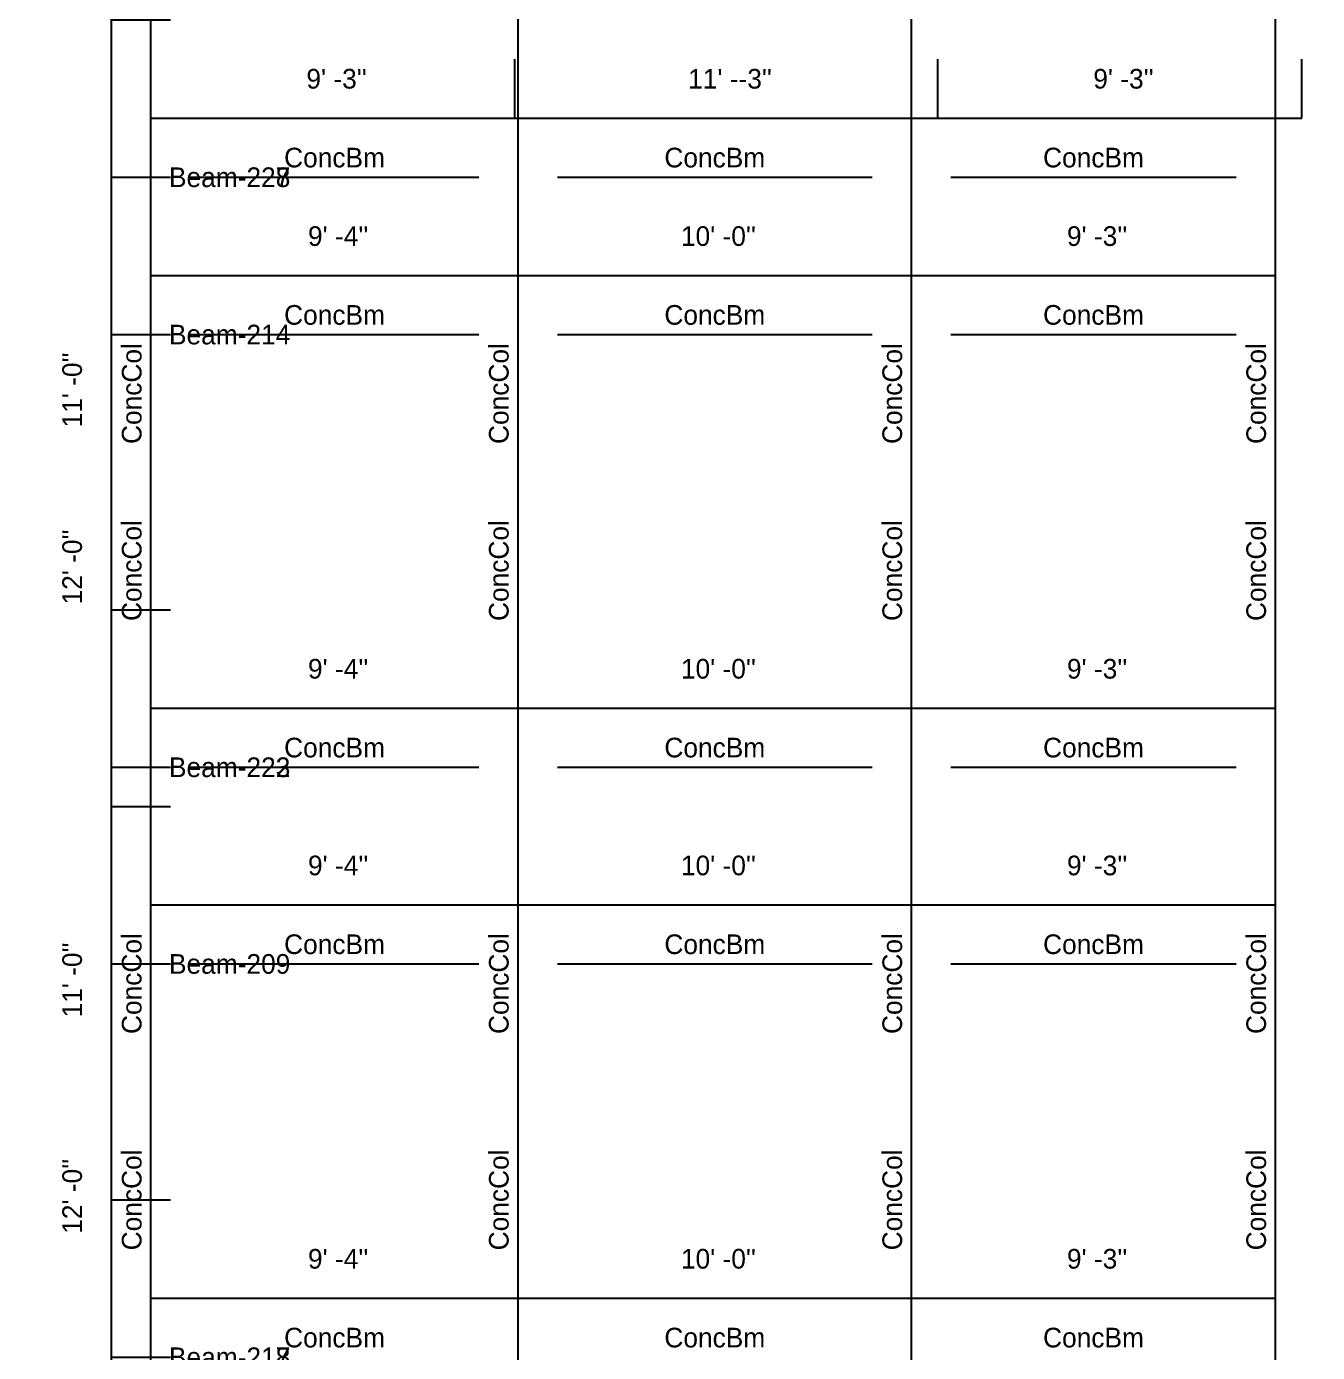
# Model space of a CAD drawing. Extents: x -38 to 2998, y -195 to 11529.
# Drawn here: x -38 to 355.8, y 7561.5 to 7966 of the extents above; entities that cross this region are included whole.
import ezdxf
from ezdxf.enums import TextEntityAlignment as Align

# ---------------------------------------------------------------- set-up
doc = ezdxf.new("R2010")
doc.units = 0
doc.header["$MEASUREMENT"] = 0
doc.layers.get('0').update_dxf_attribs({"linetype": 'CONTINUOUS'})
for name, color, linetype in [('CENTERLINES', 7, 'CONTINUOUS'), ('DIMENSIONS', 4, 'CONTINUOUS'), ('TEXT', 5, 'CONTINUOUS')]:
    doc.layers.add(name, color=color, linetype=linetype)
doc.dimstyles.get("Standard").update_dxf_attribs({"dimtxt": 0.18, "dimasz": 0.18, "dimexe": 0.18, "dimexo": 0.0625, "dimgap": 0.09, "dimtad": 0, "dimtih": 1, "dimtoh": 1, "dimdec": 4, "dimzin": 0, "dimtxsty": 'STANDARD', "dimcen": 0.09, "dimazin": 3, "dimtfac": 1, "dimtdec": 4, "dimtofl": 0, "dimtmove": 0, "dimatfit": 3, "dimtolj": 1, "dimtzin": 0})

# ---------------------------------------------------------------- blocks, each defined once
blk = doc.blocks.new('*D2323')
at = {"color": 1, "linetype": 'BYBLOCK'}
for points in [[(-8.29, 7676.29), (-7.23, 7675.23), (-16.77, 7684.77), (-15.71, 7683.71)], [(-8.29, 7532.29), (-7.23, 7531.23), (-16.77, 7540.77), (-15.71, 7539.71)]]:
    blk.add_solid(points, dxfattribs=at)
at = {"layer": 'DIMENSIONS', "color": 9, "linetype": 'BYBLOCK'}
for p, q in [((-12, 7680), (6, 7680)), ((-12, 7536), (6, 7536))]:
    blk.add_line(p, q, dxfattribs=at)
at = {"layer": 'DIMENSIONS', "color": 0, "linetype": 'BYBLOCK'}
blk.add_line((-12, 7536), (-12, 7680), dxfattribs=at)
at = {"layer": 'DIMENSIONS', "color": 0, "linetype": 'BYBLOCK', "insert": (-24, 7608), "char_height": 6, "attachment_point": 5, "rotation": 90}
blk.add_mtext("\\A1; 12' -0''", dxfattribs=at)
blk = doc.blocks.new('*D2324')
at = {"color": 1, "linetype": 'BYBLOCK'}
for points in [[(4.77, 7702.77), (3.71, 7701.71), (-3.71, 7694.29), (-4.77, 7693.23)], [(116.73, 7702.77), (115.67, 7701.71), (108.25, 7694.29), (107.19, 7693.23)]]:
    blk.add_solid(points, dxfattribs=at)
at = {"layer": 'DIMENSIONS', "color": 9, "linetype": 'BYBLOCK'}
for p, q in [((0, 7698), (0, 7716)), ((111.96, 7698), (111.96, 7716))]:
    blk.add_line(p, q, dxfattribs=at)
at = {"layer": 'DIMENSIONS', "color": 0, "linetype": 'BYBLOCK'}
blk.add_line((0, 7698), (111.96, 7698), dxfattribs=at)
at = {"layer": 'DIMENSIONS', "color": 0, "linetype": 'BYBLOCK', "insert": (55.98, 7710), "char_height": 6, "attachment_point": 5}
blk.add_mtext("\\A1; 9' -4''", dxfattribs=at)
blk = doc.blocks.new('*D2325')
at = {"color": 1, "linetype": 'BYBLOCK'}
for points in [[(116.73, 7702.77), (115.67, 7701.71), (108.25, 7694.29), (107.19, 7693.23)], [(236.73, 7702.77), (235.67, 7701.71), (228.25, 7694.29), (227.19, 7693.23)]]:
    blk.add_solid(points, dxfattribs=at)
at = {"layer": 'DIMENSIONS', "color": 9, "linetype": 'BYBLOCK'}
for p, q in [((111.96, 7698), (111.96, 7716)), ((231.96, 7698), (231.96, 7716))]:
    blk.add_line(p, q, dxfattribs=at)
at = {"layer": 'DIMENSIONS', "color": 0, "linetype": 'BYBLOCK'}
blk.add_line((111.96, 7698), (231.96, 7698), dxfattribs=at)
at = {"layer": 'DIMENSIONS', "color": 0, "linetype": 'BYBLOCK', "insert": (171.96, 7710), "char_height": 6, "attachment_point": 5}
blk.add_mtext("\\A1; 10' -0''", dxfattribs=at)
blk = doc.blocks.new('*D2326')
at = {"color": 1, "linetype": 'BYBLOCK'}
for points in [[(236.73, 7702.77), (235.67, 7701.71), (228.25, 7694.29), (227.19, 7693.23)], [(347.73, 7702.77), (346.67, 7701.71), (339.25, 7694.29), (338.19, 7693.23)]]:
    blk.add_solid(points, dxfattribs=at)
at = {"layer": 'DIMENSIONS', "color": 9, "linetype": 'BYBLOCK'}
for p, q in [((231.96, 7698), (231.96, 7716)), ((342.96, 7698), (342.96, 7716))]:
    blk.add_line(p, q, dxfattribs=at)
at = {"layer": 'DIMENSIONS', "color": 0, "linetype": 'BYBLOCK'}
blk.add_line((231.96, 7698), (342.96, 7698), dxfattribs=at)
at = {"layer": 'DIMENSIONS', "color": 0, "linetype": 'BYBLOCK', "insert": (287.46, 7710), "char_height": 6, "attachment_point": 5}
blk.add_mtext("\\A1; 9' -3''", dxfattribs=at)
blk = doc.blocks.new('*D2327')
at = {"color": 1, "linetype": 'BYBLOCK'}
for points in [[(-8.29, 7868.29), (-7.23, 7867.23), (-16.77, 7876.77), (-15.71, 7875.71)], [(-8.29, 7724.29), (-7.23, 7723.23), (-16.77, 7732.77), (-15.71, 7731.71)]]:
    blk.add_solid(points, dxfattribs=at)
at = {"layer": 'DIMENSIONS', "color": 9, "linetype": 'BYBLOCK'}
for p, q in [((-12, 7872), (6, 7872)), ((-12, 7728), (6, 7728))]:
    blk.add_line(p, q, dxfattribs=at)
at = {"layer": 'DIMENSIONS', "color": 0, "linetype": 'BYBLOCK'}
blk.add_line((-12, 7728), (-12, 7872), dxfattribs=at)
at = {"layer": 'DIMENSIONS', "color": 0, "linetype": 'BYBLOCK', "insert": (-24, 7800), "char_height": 6, "attachment_point": 5, "rotation": 90}
blk.add_mtext("\\A1; 12' -0''", dxfattribs=at)
blk = doc.blocks.new('*D2328')
at = {"color": 1, "linetype": 'BYBLOCK'}
for points in [[(4.77, 7894.77), (3.71, 7893.71), (-3.71, 7886.29), (-4.77, 7885.23)], [(116.73, 7894.77), (115.67, 7893.71), (108.25, 7886.29), (107.19, 7885.23)]]:
    blk.add_solid(points, dxfattribs=at)
at = {"layer": 'DIMENSIONS', "color": 9, "linetype": 'BYBLOCK'}
for p, q in [((0, 7890), (0, 7908)), ((111.96, 7890), (111.96, 7908))]:
    blk.add_line(p, q, dxfattribs=at)
at = {"layer": 'DIMENSIONS', "color": 0, "linetype": 'BYBLOCK'}
blk.add_line((0, 7890), (111.96, 7890), dxfattribs=at)
at = {"layer": 'DIMENSIONS', "color": 0, "linetype": 'BYBLOCK', "insert": (55.98, 7902), "char_height": 6, "attachment_point": 5}
blk.add_mtext("\\A1; 9' -4''", dxfattribs=at)
blk = doc.blocks.new('*D2329')
at = {"color": 1, "linetype": 'BYBLOCK'}
for points in [[(116.73, 7894.77), (115.67, 7893.71), (108.25, 7886.29), (107.19, 7885.23)], [(236.73, 7894.77), (235.67, 7893.71), (228.25, 7886.29), (227.19, 7885.23)]]:
    blk.add_solid(points, dxfattribs=at)
at = {"layer": 'DIMENSIONS', "color": 9, "linetype": 'BYBLOCK'}
for p, q in [((111.96, 7890), (111.96, 7908)), ((231.96, 7890), (231.96, 7908))]:
    blk.add_line(p, q, dxfattribs=at)
at = {"layer": 'DIMENSIONS', "color": 0, "linetype": 'BYBLOCK'}
blk.add_line((111.96, 7890), (231.96, 7890), dxfattribs=at)
at = {"layer": 'DIMENSIONS', "color": 0, "linetype": 'BYBLOCK', "insert": (171.96, 7902), "char_height": 6, "attachment_point": 5}
blk.add_mtext("\\A1; 10' -0''", dxfattribs=at)
blk = doc.blocks.new('*D2330')
at = {"color": 1, "linetype": 'BYBLOCK'}
for points in [[(236.73, 7894.77), (235.67, 7893.71), (228.25, 7886.29), (227.19, 7885.23)], [(347.73, 7894.77), (346.67, 7893.71), (339.25, 7886.29), (338.19, 7885.23)]]:
    blk.add_solid(points, dxfattribs=at)
at = {"layer": 'DIMENSIONS', "color": 9, "linetype": 'BYBLOCK'}
for p, q in [((231.96, 7890), (231.96, 7908)), ((342.96, 7890), (342.96, 7908))]:
    blk.add_line(p, q, dxfattribs=at)
at = {"layer": 'DIMENSIONS', "color": 0, "linetype": 'BYBLOCK'}
blk.add_line((231.96, 7890), (342.96, 7890), dxfattribs=at)
at = {"layer": 'DIMENSIONS', "color": 0, "linetype": 'BYBLOCK', "insert": (287.46, 7902), "char_height": 6, "attachment_point": 5}
blk.add_mtext("\\A1; 9' -3''", dxfattribs=at)
blk = doc.blocks.new('*D2331')
at = {"color": 1, "linetype": 'BYBLOCK'}
for points in [[(-8.29, 8060.29), (-7.23, 8059.23), (-16.77, 8068.77), (-15.71, 8067.71)], [(-8.29, 7916.29), (-7.23, 7915.23), (-16.77, 7924.77), (-15.71, 7923.71)]]:
    blk.add_solid(points, dxfattribs=at)
at = {"layer": 'DIMENSIONS', "color": 9, "linetype": 'BYBLOCK'}
for p, q in [((-12, 8064), (6, 8064)), ((-12, 7920), (6, 7920))]:
    blk.add_line(p, q, dxfattribs=at)
at = {"layer": 'DIMENSIONS', "color": 0, "linetype": 'BYBLOCK'}
blk.add_line((-12, 7920), (-12, 8064), dxfattribs=at)
at = {"layer": 'DIMENSIONS', "color": 0, "linetype": 'BYBLOCK', "insert": (-24, 7992), "char_height": 6, "attachment_point": 5, "rotation": 90}
blk.add_mtext("\\A1; 12' -0''", dxfattribs=at)
blk = doc.blocks.new('*D2801')
at = {"color": 1, "linetype": 'BYBLOCK'}
for points in [[(-8.29, 7556.29), (-7.23, 7555.23), (-16.77, 7564.77), (-15.71, 7563.71)], [(-8.29, 7424.29), (-7.23, 7423.23), (-16.77, 7432.77), (-15.71, 7431.71)]]:
    blk.add_solid(points, dxfattribs=at)
at = {"layer": 'DIMENSIONS', "color": 9, "linetype": 'BYBLOCK'}
for p, q in [((-12, 7560), (6, 7560)), ((-12, 7428), (6, 7428))]:
    blk.add_line(p, q, dxfattribs=at)
at = {"layer": 'DIMENSIONS', "color": 0, "linetype": 'BYBLOCK'}
blk.add_line((-12, 7428), (-12, 7560), dxfattribs=at)
at = {"layer": 'DIMENSIONS', "color": 0, "linetype": 'BYBLOCK', "insert": (-24, 7494), "char_height": 6, "attachment_point": 5, "rotation": 90}
blk.add_mtext("\\A1; 11' -0''", dxfattribs=at)
blk = doc.blocks.new('*D2802')
at = {"color": 1, "linetype": 'BYBLOCK'}
for points in [[(4.77, 7582.77), (3.71, 7581.71), (-3.71, 7574.29), (-4.77, 7573.23)], [(116.73, 7582.77), (115.67, 7581.71), (108.25, 7574.29), (107.19, 7573.23)]]:
    blk.add_solid(points, dxfattribs=at)
at = {"layer": 'DIMENSIONS', "color": 9, "linetype": 'BYBLOCK'}
for p, q in [((0, 7578), (0, 7596)), ((111.96, 7578), (111.96, 7596))]:
    blk.add_line(p, q, dxfattribs=at)
at = {"layer": 'DIMENSIONS', "color": 0, "linetype": 'BYBLOCK'}
blk.add_line((0, 7578), (111.96, 7578), dxfattribs=at)
at = {"layer": 'DIMENSIONS', "color": 0, "linetype": 'BYBLOCK', "insert": (55.98, 7590), "char_height": 6, "attachment_point": 5}
blk.add_mtext("\\A1; 9' -4''", dxfattribs=at)
blk = doc.blocks.new('*D2803')
at = {"color": 1, "linetype": 'BYBLOCK'}
for points in [[(116.73, 7582.77), (115.67, 7581.71), (108.25, 7574.29), (107.19, 7573.23)], [(236.73, 7582.77), (235.67, 7581.71), (228.25, 7574.29), (227.19, 7573.23)]]:
    blk.add_solid(points, dxfattribs=at)
at = {"layer": 'DIMENSIONS', "color": 9, "linetype": 'BYBLOCK'}
for p, q in [((111.96, 7578), (111.96, 7596)), ((231.96, 7578), (231.96, 7596))]:
    blk.add_line(p, q, dxfattribs=at)
at = {"layer": 'DIMENSIONS', "color": 0, "linetype": 'BYBLOCK'}
blk.add_line((111.96, 7578), (231.96, 7578), dxfattribs=at)
at = {"layer": 'DIMENSIONS', "color": 0, "linetype": 'BYBLOCK', "insert": (171.96, 7590), "char_height": 6, "attachment_point": 5}
blk.add_mtext("\\A1; 10' -0''", dxfattribs=at)
blk = doc.blocks.new('*D2804')
at = {"color": 1, "linetype": 'BYBLOCK'}
for points in [[(236.73, 7582.77), (235.67, 7581.71), (228.25, 7574.29), (227.19, 7573.23)], [(347.73, 7582.77), (346.67, 7581.71), (339.25, 7574.29), (338.19, 7573.23)]]:
    blk.add_solid(points, dxfattribs=at)
at = {"layer": 'DIMENSIONS', "color": 9, "linetype": 'BYBLOCK'}
for p, q in [((231.96, 7578), (231.96, 7596)), ((342.96, 7578), (342.96, 7596))]:
    blk.add_line(p, q, dxfattribs=at)
at = {"layer": 'DIMENSIONS', "color": 0, "linetype": 'BYBLOCK'}
blk.add_line((231.96, 7578), (342.96, 7578), dxfattribs=at)
at = {"layer": 'DIMENSIONS', "color": 0, "linetype": 'BYBLOCK', "insert": (287.46, 7590), "char_height": 6, "attachment_point": 5}
blk.add_mtext("\\A1; 9' -3''", dxfattribs=at)
blk = doc.blocks.new('*D2805')
at = {"color": 1, "linetype": 'BYBLOCK'}
for points in [[(-8.29, 7736.29), (-7.23, 7735.23), (-16.77, 7744.77), (-15.71, 7743.71)], [(-8.29, 7604.29), (-7.23, 7603.23), (-16.77, 7612.77), (-15.71, 7611.71)]]:
    blk.add_solid(points, dxfattribs=at)
at = {"layer": 'DIMENSIONS', "color": 9, "linetype": 'BYBLOCK'}
for p, q in [((-12, 7740), (6, 7740)), ((-12, 7608), (6, 7608))]:
    blk.add_line(p, q, dxfattribs=at)
at = {"layer": 'DIMENSIONS', "color": 0, "linetype": 'BYBLOCK'}
blk.add_line((-12, 7608), (-12, 7740), dxfattribs=at)
at = {"layer": 'DIMENSIONS', "color": 0, "linetype": 'BYBLOCK', "insert": (-24, 7674), "char_height": 6, "attachment_point": 5, "rotation": 90}
blk.add_mtext("\\A1; 11' -0''", dxfattribs=at)
blk = doc.blocks.new('*D2806')
at = {"color": 1, "linetype": 'BYBLOCK'}
for points in [[(4.77, 7762.77), (3.71, 7761.71), (-3.71, 7754.29), (-4.77, 7753.23)], [(116.73, 7762.77), (115.67, 7761.71), (108.25, 7754.29), (107.19, 7753.23)]]:
    blk.add_solid(points, dxfattribs=at)
at = {"layer": 'DIMENSIONS', "color": 9, "linetype": 'BYBLOCK'}
for p, q in [((0, 7758), (0, 7776)), ((111.96, 7758), (111.96, 7776))]:
    blk.add_line(p, q, dxfattribs=at)
at = {"layer": 'DIMENSIONS', "color": 0, "linetype": 'BYBLOCK'}
blk.add_line((0, 7758), (111.96, 7758), dxfattribs=at)
at = {"layer": 'DIMENSIONS', "color": 0, "linetype": 'BYBLOCK', "insert": (55.98, 7770), "char_height": 6, "attachment_point": 5}
blk.add_mtext("\\A1; 9' -4''", dxfattribs=at)
blk = doc.blocks.new('*D2807')
at = {"color": 1, "linetype": 'BYBLOCK'}
for points in [[(116.73, 7762.77), (115.67, 7761.71), (108.25, 7754.29), (107.19, 7753.23)], [(236.73, 7762.77), (235.67, 7761.71), (228.25, 7754.29), (227.19, 7753.23)]]:
    blk.add_solid(points, dxfattribs=at)
at = {"layer": 'DIMENSIONS', "color": 9, "linetype": 'BYBLOCK'}
for p, q in [((111.96, 7758), (111.96, 7776)), ((231.96, 7758), (231.96, 7776))]:
    blk.add_line(p, q, dxfattribs=at)
at = {"layer": 'DIMENSIONS', "color": 0, "linetype": 'BYBLOCK'}
blk.add_line((111.96, 7758), (231.96, 7758), dxfattribs=at)
at = {"layer": 'DIMENSIONS', "color": 0, "linetype": 'BYBLOCK', "insert": (171.96, 7770), "char_height": 6, "attachment_point": 5}
blk.add_mtext("\\A1; 10' -0''", dxfattribs=at)
blk = doc.blocks.new('*D2808')
at = {"color": 1, "linetype": 'BYBLOCK'}
for points in [[(236.73, 7762.77), (235.67, 7761.71), (228.25, 7754.29), (227.19, 7753.23)], [(347.73, 7762.77), (346.67, 7761.71), (339.25, 7754.29), (338.19, 7753.23)]]:
    blk.add_solid(points, dxfattribs=at)
at = {"layer": 'DIMENSIONS', "color": 9, "linetype": 'BYBLOCK'}
for p, q in [((231.96, 7758), (231.96, 7776)), ((342.96, 7758), (342.96, 7776))]:
    blk.add_line(p, q, dxfattribs=at)
at = {"layer": 'DIMENSIONS', "color": 0, "linetype": 'BYBLOCK'}
blk.add_line((231.96, 7758), (342.96, 7758), dxfattribs=at)
at = {"layer": 'DIMENSIONS', "color": 0, "linetype": 'BYBLOCK', "insert": (287.46, 7770), "char_height": 6, "attachment_point": 5}
blk.add_mtext("\\A1; 9' -3''", dxfattribs=at)
blk = doc.blocks.new('*D2809')
at = {"color": 1, "linetype": 'BYBLOCK'}
for points in [[(-8.29, 7916.29), (-7.23, 7915.23), (-16.77, 7924.77), (-15.71, 7923.71)], [(-8.29, 7784.29), (-7.23, 7783.23), (-16.77, 7792.77), (-15.71, 7791.71)]]:
    blk.add_solid(points, dxfattribs=at)
at = {"layer": 'DIMENSIONS', "color": 9, "linetype": 'BYBLOCK'}
for p, q in [((-12, 7920), (6, 7920)), ((-12, 7788), (6, 7788))]:
    blk.add_line(p, q, dxfattribs=at)
at = {"layer": 'DIMENSIONS', "color": 0, "linetype": 'BYBLOCK'}
blk.add_line((-12, 7788), (-12, 7920), dxfattribs=at)
at = {"layer": 'DIMENSIONS', "color": 0, "linetype": 'BYBLOCK', "insert": (-24, 7854), "char_height": 6, "attachment_point": 5, "rotation": 90}
blk.add_mtext("\\A1; 11' -0''", dxfattribs=at)
blk = doc.blocks.new('*D2810')
at = {"color": 1, "linetype": 'BYBLOCK'}
for points in [[(4.77, 7942.77), (3.71, 7941.71), (-3.71, 7934.29), (-4.77, 7933.23)], [(115.77, 7942.77), (114.71, 7941.71), (107.29, 7934.29), (106.23, 7933.23)]]:
    blk.add_solid(points, dxfattribs=at)
at = {"layer": 'DIMENSIONS', "color": 9, "linetype": 'BYBLOCK'}
for p, q in [((0, 7938), (0, 7956)), ((111, 7938), (111, 7956))]:
    blk.add_line(p, q, dxfattribs=at)
at = {"layer": 'DIMENSIONS', "color": 0, "linetype": 'BYBLOCK'}
blk.add_line((0, 7938), (111, 7938), dxfattribs=at)
at = {"layer": 'DIMENSIONS', "color": 0, "linetype": 'BYBLOCK', "insert": (55.5, 7950), "char_height": 6, "attachment_point": 5}
blk.add_mtext("\\A1; 9' -3''", dxfattribs=at)
blk = doc.blocks.new('*D2811')
at = {"color": 1, "linetype": 'BYBLOCK'}
for points in [[(115.77, 7942.77), (114.71, 7941.71), (107.29, 7934.29), (106.23, 7933.23)], [(244.77, 7942.77), (243.71, 7941.71), (236.29, 7934.29), (235.23, 7933.23)]]:
    blk.add_solid(points, dxfattribs=at)
at = {"layer": 'DIMENSIONS', "color": 9, "linetype": 'BYBLOCK'}
for p, q in [((111, 7938), (111, 7956)), ((240, 7938), (240, 7956))]:
    blk.add_line(p, q, dxfattribs=at)
at = {"layer": 'DIMENSIONS', "color": 0, "linetype": 'BYBLOCK'}
blk.add_line((111, 7938), (240, 7938), dxfattribs=at)
at = {"layer": 'DIMENSIONS', "color": 0, "linetype": 'BYBLOCK', "insert": (175.5, 7950), "char_height": 6, "attachment_point": 5}
blk.add_mtext("\\A1; 11' --3''", dxfattribs=at)
blk = doc.blocks.new('*D2812')
at = {"color": 1, "linetype": 'BYBLOCK'}
for points in [[(244.77, 7942.77), (243.71, 7941.71), (236.29, 7934.29), (235.23, 7933.23)], [(355.77, 7942.77), (354.71, 7941.71), (347.29, 7934.29), (346.23, 7933.23)]]:
    blk.add_solid(points, dxfattribs=at)
at = {"layer": 'DIMENSIONS', "color": 9, "linetype": 'BYBLOCK'}
for p, q in [((240, 7938), (240, 7956)), ((351, 7938), (351, 7956))]:
    blk.add_line(p, q, dxfattribs=at)
at = {"layer": 'DIMENSIONS', "color": 0, "linetype": 'BYBLOCK'}
blk.add_line((240, 7938), (351, 7938), dxfattribs=at)
at = {"layer": 'DIMENSIONS', "color": 0, "linetype": 'BYBLOCK', "insert": (295.5, 7950), "char_height": 6, "attachment_point": 5}
blk.add_mtext("\\A1; 9' -3''", dxfattribs=at)
blk = doc.blocks.new('*D2813')
at = {"color": 1, "linetype": 'BYBLOCK'}
for points in [[(-8.29, 8096.29), (-7.23, 8095.23), (-16.77, 8104.77), (-15.71, 8103.71)], [(-8.29, 7964.29), (-7.23, 7963.23), (-16.77, 7972.77), (-15.71, 7971.71)]]:
    blk.add_solid(points, dxfattribs=at)
at = {"layer": 'DIMENSIONS', "color": 9, "linetype": 'BYBLOCK'}
for p, q in [((-12, 8100), (6, 8100)), ((-12, 7968), (6, 7968))]:
    blk.add_line(p, q, dxfattribs=at)
at = {"layer": 'DIMENSIONS', "color": 0, "linetype": 'BYBLOCK'}
blk.add_line((-12, 7968), (-12, 8100), dxfattribs=at)
at = {"layer": 'DIMENSIONS', "color": 0, "linetype": 'BYBLOCK', "insert": (-24, 8034), "char_height": 6, "attachment_point": 5, "rotation": 90}
blk.add_mtext("\\A1; 11' -0''", dxfattribs=at)
blk = doc.blocks.new('*D3271')
at = {"color": 1, "linetype": 'BYBLOCK'}
for points in [[(-8.29, 7556.29), (-7.23, 7555.23), (-16.77, 7564.77), (-15.71, 7563.71)], [(-8.29, 7424.29), (-7.23, 7423.23), (-16.77, 7432.77), (-15.71, 7431.71)]]:
    blk.add_solid(points, dxfattribs=at)
at = {"layer": 'DIMENSIONS', "color": 9, "linetype": 'BYBLOCK'}
for p, q in [((-12, 7560), (6, 7560)), ((-12, 7428), (6, 7428))]:
    blk.add_line(p, q, dxfattribs=at)
at = {"layer": 'DIMENSIONS', "color": 0, "linetype": 'BYBLOCK'}
blk.add_line((-12, 7428), (-12, 7560), dxfattribs=at)
at = {"layer": 'DIMENSIONS', "color": 0, "linetype": 'BYBLOCK', "insert": (-24, 7494), "char_height": 6, "attachment_point": 5, "rotation": 90}
blk.add_mtext("\\A1; 11' -0''", dxfattribs=at)
blk = doc.blocks.new('*D3272')
at = {"color": 1, "linetype": 'BYBLOCK'}
for points in [[(4.77, 7582.77), (3.71, 7581.71), (-3.71, 7574.29), (-4.77, 7573.23)], [(116.73, 7582.77), (115.67, 7581.71), (108.25, 7574.29), (107.19, 7573.23)]]:
    blk.add_solid(points, dxfattribs=at)
at = {"layer": 'DIMENSIONS', "color": 9, "linetype": 'BYBLOCK'}
for p, q in [((0, 7578), (0, 7596)), ((111.96, 7578), (111.96, 7596))]:
    blk.add_line(p, q, dxfattribs=at)
at = {"layer": 'DIMENSIONS', "color": 0, "linetype": 'BYBLOCK'}
blk.add_line((0, 7578), (111.96, 7578), dxfattribs=at)
at = {"layer": 'DIMENSIONS', "color": 0, "linetype": 'BYBLOCK', "insert": (55.98, 7590), "char_height": 6, "attachment_point": 5}
blk.add_mtext("\\A1; 9' -4''", dxfattribs=at)
blk = doc.blocks.new('*D3273')
at = {"color": 1, "linetype": 'BYBLOCK'}
for points in [[(116.73, 7582.77), (115.67, 7581.71), (108.25, 7574.29), (107.19, 7573.23)], [(236.73, 7582.77), (235.67, 7581.71), (228.25, 7574.29), (227.19, 7573.23)]]:
    blk.add_solid(points, dxfattribs=at)
at = {"layer": 'DIMENSIONS', "color": 9, "linetype": 'BYBLOCK'}
for p, q in [((111.96, 7578), (111.96, 7596)), ((231.96, 7578), (231.96, 7596))]:
    blk.add_line(p, q, dxfattribs=at)
at = {"layer": 'DIMENSIONS', "color": 0, "linetype": 'BYBLOCK'}
blk.add_line((111.96, 7578), (231.96, 7578), dxfattribs=at)
at = {"layer": 'DIMENSIONS', "color": 0, "linetype": 'BYBLOCK', "insert": (171.96, 7590), "char_height": 6, "attachment_point": 5}
blk.add_mtext("\\A1; 10' -0''", dxfattribs=at)
blk = doc.blocks.new('*D3274')
at = {"color": 1, "linetype": 'BYBLOCK'}
for points in [[(236.73, 7582.77), (235.67, 7581.71), (228.25, 7574.29), (227.19, 7573.23)], [(347.73, 7582.77), (346.67, 7581.71), (339.25, 7574.29), (338.19, 7573.23)]]:
    blk.add_solid(points, dxfattribs=at)
at = {"layer": 'DIMENSIONS', "color": 9, "linetype": 'BYBLOCK'}
for p, q in [((231.96, 7578), (231.96, 7596)), ((342.96, 7578), (342.96, 7596))]:
    blk.add_line(p, q, dxfattribs=at)
at = {"layer": 'DIMENSIONS', "color": 0, "linetype": 'BYBLOCK'}
blk.add_line((231.96, 7578), (342.96, 7578), dxfattribs=at)
at = {"layer": 'DIMENSIONS', "color": 0, "linetype": 'BYBLOCK', "insert": (287.46, 7590), "char_height": 6, "attachment_point": 5}
blk.add_mtext("\\A1; 9' -3''", dxfattribs=at)
blk = doc.blocks.new('*D3275')
at = {"color": 1, "linetype": 'BYBLOCK'}
for points in [[(-8.29, 7736.29), (-7.23, 7735.23), (-16.77, 7744.77), (-15.71, 7743.71)], [(-8.29, 7604.29), (-7.23, 7603.23), (-16.77, 7612.77), (-15.71, 7611.71)]]:
    blk.add_solid(points, dxfattribs=at)
at = {"layer": 'DIMENSIONS', "color": 9, "linetype": 'BYBLOCK'}
for p, q in [((-12, 7740), (6, 7740)), ((-12, 7608), (6, 7608))]:
    blk.add_line(p, q, dxfattribs=at)
at = {"layer": 'DIMENSIONS', "color": 0, "linetype": 'BYBLOCK'}
blk.add_line((-12, 7608), (-12, 7740), dxfattribs=at)
at = {"layer": 'DIMENSIONS', "color": 0, "linetype": 'BYBLOCK', "insert": (-24, 7674), "char_height": 6, "attachment_point": 5, "rotation": 90}
blk.add_mtext("\\A1; 11' -0''", dxfattribs=at)
blk = doc.blocks.new('*D3276')
at = {"color": 1, "linetype": 'BYBLOCK'}
for points in [[(4.77, 7762.77), (3.71, 7761.71), (-3.71, 7754.29), (-4.77, 7753.23)], [(116.73, 7762.77), (115.67, 7761.71), (108.25, 7754.29), (107.19, 7753.23)]]:
    blk.add_solid(points, dxfattribs=at)
at = {"layer": 'DIMENSIONS', "color": 9, "linetype": 'BYBLOCK'}
for p, q in [((0, 7758), (0, 7776)), ((111.96, 7758), (111.96, 7776))]:
    blk.add_line(p, q, dxfattribs=at)
at = {"layer": 'DIMENSIONS', "color": 0, "linetype": 'BYBLOCK'}
blk.add_line((0, 7758), (111.96, 7758), dxfattribs=at)
at = {"layer": 'DIMENSIONS', "color": 0, "linetype": 'BYBLOCK', "insert": (55.98, 7770), "char_height": 6, "attachment_point": 5}
blk.add_mtext("\\A1; 9' -4''", dxfattribs=at)
blk = doc.blocks.new('*D3277')
at = {"color": 1, "linetype": 'BYBLOCK'}
for points in [[(116.73, 7762.77), (115.67, 7761.71), (108.25, 7754.29), (107.19, 7753.23)], [(236.73, 7762.77), (235.67, 7761.71), (228.25, 7754.29), (227.19, 7753.23)]]:
    blk.add_solid(points, dxfattribs=at)
at = {"layer": 'DIMENSIONS', "color": 9, "linetype": 'BYBLOCK'}
for p, q in [((111.96, 7758), (111.96, 7776)), ((231.96, 7758), (231.96, 7776))]:
    blk.add_line(p, q, dxfattribs=at)
at = {"layer": 'DIMENSIONS', "color": 0, "linetype": 'BYBLOCK'}
blk.add_line((111.96, 7758), (231.96, 7758), dxfattribs=at)
at = {"layer": 'DIMENSIONS', "color": 0, "linetype": 'BYBLOCK', "insert": (171.96, 7770), "char_height": 6, "attachment_point": 5}
blk.add_mtext("\\A1; 10' -0''", dxfattribs=at)
blk = doc.blocks.new('*D3278')
at = {"color": 1, "linetype": 'BYBLOCK'}
for points in [[(236.73, 7762.77), (235.67, 7761.71), (228.25, 7754.29), (227.19, 7753.23)], [(347.73, 7762.77), (346.67, 7761.71), (339.25, 7754.29), (338.19, 7753.23)]]:
    blk.add_solid(points, dxfattribs=at)
at = {"layer": 'DIMENSIONS', "color": 9, "linetype": 'BYBLOCK'}
for p, q in [((231.96, 7758), (231.96, 7776)), ((342.96, 7758), (342.96, 7776))]:
    blk.add_line(p, q, dxfattribs=at)
at = {"layer": 'DIMENSIONS', "color": 0, "linetype": 'BYBLOCK'}
blk.add_line((231.96, 7758), (342.96, 7758), dxfattribs=at)
at = {"layer": 'DIMENSIONS', "color": 0, "linetype": 'BYBLOCK', "insert": (287.46, 7770), "char_height": 6, "attachment_point": 5}
blk.add_mtext("\\A1; 9' -3''", dxfattribs=at)
blk = doc.blocks.new('*D3279')
at = {"color": 1, "linetype": 'BYBLOCK'}
for points in [[(-8.29, 7916.29), (-7.23, 7915.23), (-16.77, 7924.77), (-15.71, 7923.71)], [(-8.29, 7784.29), (-7.23, 7783.23), (-16.77, 7792.77), (-15.71, 7791.71)]]:
    blk.add_solid(points, dxfattribs=at)
at = {"layer": 'DIMENSIONS', "color": 9, "linetype": 'BYBLOCK'}
for p, q in [((-12, 7920), (6, 7920)), ((-12, 7788), (6, 7788))]:
    blk.add_line(p, q, dxfattribs=at)
at = {"layer": 'DIMENSIONS', "color": 0, "linetype": 'BYBLOCK'}
blk.add_line((-12, 7788), (-12, 7920), dxfattribs=at)
at = {"layer": 'DIMENSIONS', "color": 0, "linetype": 'BYBLOCK', "insert": (-24, 7854), "char_height": 6, "attachment_point": 5, "rotation": 90}
blk.add_mtext("\\A1; 11' -0''", dxfattribs=at)
blk = doc.blocks.new('*D3280')
at = {"color": 1, "linetype": 'BYBLOCK'}
for points in [[(4.77, 7942.77), (3.71, 7941.71), (-3.71, 7934.29), (-4.77, 7933.23)], [(115.77, 7942.77), (114.71, 7941.71), (107.29, 7934.29), (106.23, 7933.23)]]:
    blk.add_solid(points, dxfattribs=at)
at = {"layer": 'DIMENSIONS', "color": 9, "linetype": 'BYBLOCK'}
for p, q in [((0, 7938), (0, 7956)), ((111, 7938), (111, 7956))]:
    blk.add_line(p, q, dxfattribs=at)
at = {"layer": 'DIMENSIONS', "color": 0, "linetype": 'BYBLOCK'}
blk.add_line((0, 7938), (111, 7938), dxfattribs=at)
at = {"layer": 'DIMENSIONS', "color": 0, "linetype": 'BYBLOCK', "insert": (55.5, 7950), "char_height": 6, "attachment_point": 5}
blk.add_mtext("\\A1; 9' -3''", dxfattribs=at)
blk = doc.blocks.new('*D3281')
at = {"color": 1, "linetype": 'BYBLOCK'}
for points in [[(115.77, 7942.77), (114.71, 7941.71), (107.29, 7934.29), (106.23, 7933.23)], [(244.77, 7942.77), (243.71, 7941.71), (236.29, 7934.29), (235.23, 7933.23)]]:
    blk.add_solid(points, dxfattribs=at)
at = {"layer": 'DIMENSIONS', "color": 9, "linetype": 'BYBLOCK'}
for p, q in [((111, 7938), (111, 7956)), ((240, 7938), (240, 7956))]:
    blk.add_line(p, q, dxfattribs=at)
at = {"layer": 'DIMENSIONS', "color": 0, "linetype": 'BYBLOCK'}
blk.add_line((111, 7938), (240, 7938), dxfattribs=at)
at = {"layer": 'DIMENSIONS', "color": 0, "linetype": 'BYBLOCK', "insert": (175.5, 7950), "char_height": 6, "attachment_point": 5}
blk.add_mtext("\\A1; 11' --3''", dxfattribs=at)
blk = doc.blocks.new('*D3282')
at = {"color": 1, "linetype": 'BYBLOCK'}
for points in [[(244.77, 7942.77), (243.71, 7941.71), (236.29, 7934.29), (235.23, 7933.23)], [(355.77, 7942.77), (354.71, 7941.71), (347.29, 7934.29), (346.23, 7933.23)]]:
    blk.add_solid(points, dxfattribs=at)
at = {"layer": 'DIMENSIONS', "color": 9, "linetype": 'BYBLOCK'}
for p, q in [((240, 7938), (240, 7956)), ((351, 7938), (351, 7956))]:
    blk.add_line(p, q, dxfattribs=at)
at = {"layer": 'DIMENSIONS', "color": 0, "linetype": 'BYBLOCK'}
blk.add_line((240, 7938), (351, 7938), dxfattribs=at)
at = {"layer": 'DIMENSIONS', "color": 0, "linetype": 'BYBLOCK', "insert": (295.5, 7950), "char_height": 6, "attachment_point": 5}
blk.add_mtext("\\A1; 9' -3''", dxfattribs=at)
blk = doc.blocks.new('*D3283')
at = {"color": 1, "linetype": 'BYBLOCK'}
for points in [[(-8.29, 8096.29), (-7.23, 8095.23), (-16.77, 8104.77), (-15.71, 8103.71)], [(-8.29, 7964.29), (-7.23, 7963.23), (-16.77, 7972.77), (-15.71, 7971.71)]]:
    blk.add_solid(points, dxfattribs=at)
at = {"layer": 'DIMENSIONS', "color": 9, "linetype": 'BYBLOCK'}
for p, q in [((-12, 8100), (6, 8100)), ((-12, 7968), (6, 7968))]:
    blk.add_line(p, q, dxfattribs=at)
at = {"layer": 'DIMENSIONS', "color": 0, "linetype": 'BYBLOCK'}
blk.add_line((-12, 7968), (-12, 8100), dxfattribs=at)
at = {"layer": 'DIMENSIONS', "color": 0, "linetype": 'BYBLOCK', "insert": (-24, 8034), "char_height": 6, "attachment_point": 5, "rotation": 90}
blk.add_mtext("\\A1; 11' -0''", dxfattribs=at)

msp = doc.modelspace()

# ---------------------------------------------------------------- linework, layer by layer
at = {"layer": 'CENTERLINES', "color": 0, "linetype": 'CONTINUOUS'}
for p, q in [((0, 7920), (0, 8064)), ((111.96, 7920), (111.96, 8064)), ((231.96, 7920), (231.96, 8064)), ((342.96, 7920), (342.96, 8064)), ((0, 7788), (0, 7920)), ((0, 7788), (0, 7920)), ((12, 7920), (99.96, 7920)), ((12, 7920), (99.96, 7920)), ((111.96, 7788), (111.96, 7920)), ((111.96, 7788), (111.96, 7920)), ((123.96, 7920), (219.96, 7920)), ((123.96, 7920), (219.96, 7920)), ((231.96, 7788), (231.96, 7920)), ((231.96, 7788), (231.96, 7920)), ((243.96, 7920), (330.96, 7920)), ((243.96, 7920), (330.96, 7920)), ((342.96, 7788), (342.96, 7920)), ((342.96, 7788), (342.96, 7920)), ((0, 7728), (0, 7872)), ((12, 7872), (99.96, 7872)), ((111.96, 7728), (111.96, 7872)), ((123.96, 7872), (219.96, 7872)), ((231.96, 7728), (231.96, 7872)), ((243.96, 7872), (330.96, 7872)), ((342.96, 7728), (342.96, 7872)), ((0, 7608), (0, 7740)), ((0, 7608), (0, 7740)), ((12, 7740), (99.96, 7740)), ((12, 7740), (99.96, 7740)), ((111.96, 7608), (111.96, 7740)), ((111.96, 7608), (111.96, 7740)), ((123.96, 7740), (219.96, 7740)), ((123.96, 7740), (219.96, 7740)), ((231.96, 7608), (231.96, 7740)), ((231.96, 7608), (231.96, 7740)), ((243.96, 7740), (330.96, 7740)), ((243.96, 7740), (330.96, 7740)), ((342.96, 7608), (342.96, 7740)), ((342.96, 7608), (342.96, 7740)), ((0, 7536), (0, 7680)), ((12, 7680), (99.96, 7680)), ((111.96, 7536), (111.96, 7680)), ((123.96, 7680), (219.96, 7680)), ((231.96, 7536), (231.96, 7680)), ((243.96, 7680), (330.96, 7680)), ((342.96, 7536), (342.96, 7680))]:
    msp.add_line(p, q, dxfattribs=at)

# ---------------------------------------------------------------- texts
at = {"layer": 'TEXT', "color": 0}
for s, p in [('ConcBm', (55.98, 7926)), ('ConcBm', (55.98, 7926)), ('ConcBm', (171.96, 7926)), ('ConcBm', (171.96, 7926)), ('ConcBm', (287.46, 7926)), ('ConcBm', (287.46, 7926)), ('Beam-228', (24, 7920)), ('Beam-227', (24, 7920)), ('ConcBm', (55.98, 7878)), ('ConcBm', (171.96, 7878)), ('ConcBm', (287.46, 7878)), ('Beam-214', (24, 7872)), ('ConcBm', (55.98, 7746)), ('ConcBm', (55.98, 7746)), ('ConcBm', (171.96, 7746)), ('ConcBm', (171.96, 7746)), ('ConcBm', (287.46, 7746)), ('ConcBm', (287.46, 7746)), ('Beam-223', (24, 7740)), ('Beam-222', (24, 7740)), ('ConcBm', (55.98, 7686)), ('ConcBm', (171.96, 7686)), ('ConcBm', (287.46, 7686)), ('Beam-209', (24, 7680)), ('ConcBm', (55.98, 7566)), ('ConcBm', (55.98, 7566)), ('ConcBm', (171.96, 7566)), ('ConcBm', (171.96, 7566)), ('ConcBm', (287.46, 7566)), ('ConcBm', (287.46, 7566)), ('Beam-218', (24, 7560)), ('Beam-217', (24, 7560))]:
    msp.add_text(s, height=6, dxfattribs=at).set_placement(p, align=Align.MIDDLE)
for p in [(-6, 7854), (-6, 7854), (105.96, 7854), (105.96, 7854), (225.96, 7854), (225.96, 7854), (336.96, 7854), (336.96, 7854), (-6, 7800), (105.96, 7800), (225.96, 7800), (336.96, 7800), (-6, 7674), (-6, 7674), (105.96, 7674), (105.96, 7674), (225.96, 7674), (225.96, 7674), (336.96, 7674), (336.96, 7674), (-6, 7608), (105.96, 7608), (225.96, 7608), (336.96, 7608)]:
    msp.add_text('ConcCol', height=6, rotation=90, dxfattribs=at).set_placement(p, align=Align.MIDDLE)

# ---------------------------------------------------------------- dimensions: what is measured, and where the dimension line sits
at = {"layer": 'DIMENSIONS'}
for base, p1, p2, picture, middle in [((-12, 8100), (-24, 7968), (-24, 8100), '*D2813', (-24, 8034)), ((-12, 8100), (-24, 7968), (-24, 8100), '*D3283', (-24, 8034)), ((-12, 8064), (-24, 7920), (-24, 8064), '*D2331', (-24, 7992)), ((111, 7938), (0, 7926), (111, 7926), '*D2810', (55.5, 7926)), ((111, 7938), (0, 7926), (111, 7926), '*D3280', (55.5, 7926)), ((240, 7938), (111, 7926), (240, 7926), '*D2811', (175.5, 7926)), ((240, 7938), (111, 7926), (240, 7926), '*D3281', (175.5, 7926)), ((351, 7938), (240, 7926), (351, 7926), '*D2812', (295.5, 7926)), ((351, 7938), (240, 7926), (351, 7926), '*D3282', (295.5, 7926)), ((-12, 7920), (-24, 7788), (-24, 7920), '*D2809', (-24, 7854)), ((-12, 7920), (-24, 7788), (-24, 7920), '*D3279', (-24, 7854)), ((111.96, 7890), (0, 7878), (111.96, 7878), '*D2328', (55.98, 7878)), ((231.96, 7890), (111.96, 7878), (231.96, 7878), '*D2329', (171.96, 7878)), ((342.96, 7890), (231.96, 7878), (342.96, 7878), '*D2330', (287.46, 7878)), ((-12, 7872), (-24, 7728), (-24, 7872), '*D2327', (-24, 7800)), ((111.96, 7758), (0, 7746), (111.96, 7746), '*D2806', (55.98, 7746)), ((111.96, 7758), (0, 7746), (111.96, 7746), '*D3276', (55.98, 7746)), ((231.96, 7758), (111.96, 7746), (231.96, 7746), '*D2807', (171.96, 7746)), ((231.96, 7758), (111.96, 7746), (231.96, 7746), '*D3277', (171.96, 7746)), ((342.96, 7758), (231.96, 7746), (342.96, 7746), '*D2808', (287.46, 7746)), ((342.96, 7758), (231.96, 7746), (342.96, 7746), '*D3278', (287.46, 7746)), ((-12, 7740), (-24, 7608), (-24, 7740), '*D2805', (-24, 7674)), ((-12, 7740), (-24, 7608), (-24, 7740), '*D3275', (-24, 7674)), ((111.96, 7698), (0, 7686), (111.96, 7686), '*D2324', (55.98, 7686)), ((231.96, 7698), (111.96, 7686), (231.96, 7686), '*D2325', (171.96, 7686)), ((342.96, 7698), (231.96, 7686), (342.96, 7686), '*D2326', (287.46, 7686)), ((-12, 7680), (-24, 7536), (-24, 7680), '*D2323', (-24, 7608)), ((111.96, 7578), (0, 7566), (111.96, 7566), '*D2802', (55.98, 7566)), ((111.96, 7578), (0, 7566), (111.96, 7566), '*D3272', (55.98, 7566)), ((231.96, 7578), (111.96, 7566), (231.96, 7566), '*D2803', (171.96, 7566)), ((231.96, 7578), (111.96, 7566), (231.96, 7566), '*D3273', (171.96, 7566)), ((342.96, 7578), (231.96, 7566), (342.96, 7566), '*D2804', (287.46, 7566)), ((342.96, 7578), (231.96, 7566), (342.96, 7566), '*D3274', (287.46, 7566)), ((-12, 7560), (-24, 7428), (-24, 7560), '*D2801', (-24, 7494)), ((-12, 7560), (-24, 7428), (-24, 7560), '*D3271', (-24, 7494))]:
    dim = msp.add_linear_dim(base=base, p1=p1, p2=p2, dimstyle='STANDARD', dxfattribs=at)
    dim.commit()
    dim.dimension.update_dxf_attribs({"geometry": picture, "text_midpoint": middle})

doc.saveas('drawing.dxf')
